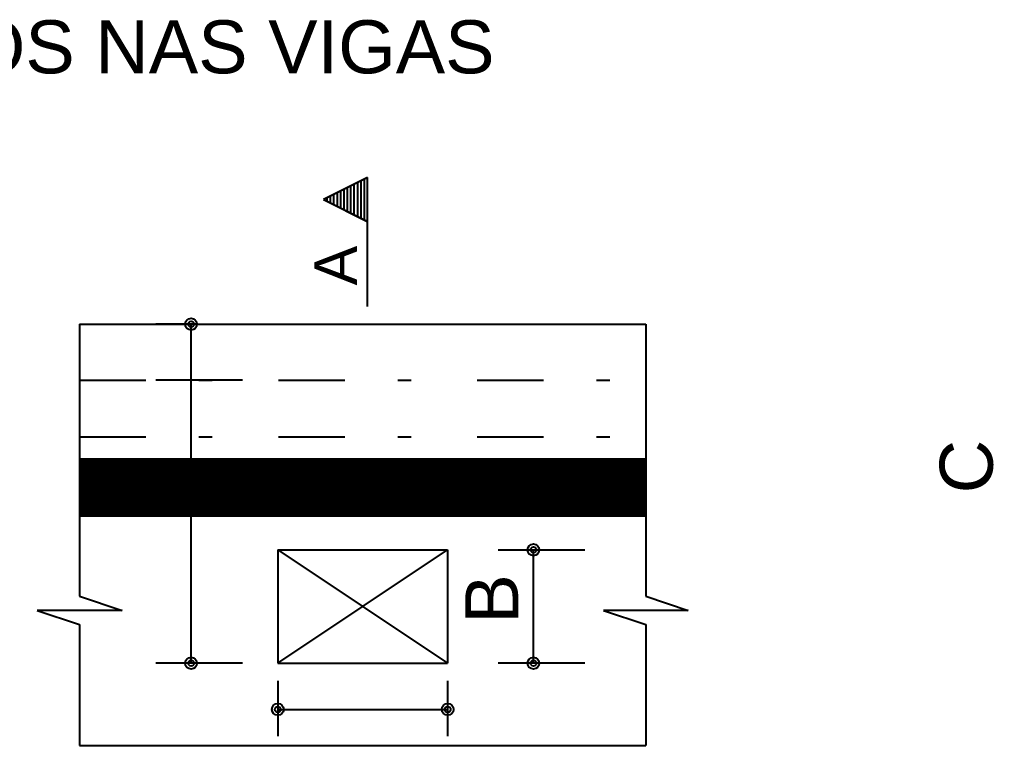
# Model space of a CAD drawing. Extents: x 0 to 119, y 0 to 84.
# Drawn here: x 55.98 to 63.33, y 19.47 to 24.94 of the extents above; entities that cross this region are included whole.
import ezdxf

# ---------------------------------------------------------------- set-up
doc = ezdxf.new("R2010")
doc.units = 0
doc.header["$MEASUREMENT"] = 0
doc.linetypes.add('ESTILO_TQS_0003', pattern=[1.5, 0.5, -0.4, 0.1, -0.5])
for name, color, linetype in [('15', 12, 'CONTINUOUS'), ('29', 9, 'CONTINUOUS'), ('3', 7, 'CONTINUOUS')]:
    doc.layers.add(name, color=color, linetype=linetype)
doc.styles.add('TQS_ARIAL', font='arial.ttf')

msp = doc.modelspace()

# ---------------------------------------------------------------- linework, layer by layer
at = {"layer": '29', "color": 9, "linetype": 'Continuous'}
for p, q in [((56.435278, 21.207218), (56.857693, 21.629633)), ((56.435278, 21.22136), (56.843551, 21.629633)), ((56.435278, 21.235502), (56.829408, 21.629633)), ((56.435278, 21.249644), (56.815266, 21.629633)), ((56.435278, 21.263786), (56.801124, 21.629633)), ((56.435278, 21.277928), (56.786982, 21.629633)), ((56.435278, 21.292071), (56.77284, 21.629633)), ((56.435278, 21.306213), (56.758698, 21.629633)), ((56.435278, 21.320355), (56.744556, 21.629633)), ((56.435278, 21.334497), (56.730414, 21.629633)), ((56.435278, 21.348639), (56.716271, 21.629633)), ((56.435278, 21.362781), (56.702129, 21.629633)), ((56.435278, 21.376923), (56.687987, 21.629633)), ((56.435278, 21.391065), (56.673845, 21.629633)), ((56.435278, 21.405208), (56.659703, 21.629633)), ((56.435278, 21.41935), (56.645561, 21.629633)), ((56.435278, 21.433492), (56.631419, 21.629633)), ((56.435278, 21.447634), (56.617276, 21.629633)), ((56.435278, 21.461776), (56.603134, 21.629633)), ((56.435278, 21.475918), (56.588992, 21.629633)), ((56.435278, 21.49006), (56.57485, 21.629633)), ((56.435278, 21.504203), (56.560708, 21.629633)), ((56.435278, 21.518345), (56.546566, 21.629633)), ((56.435278, 21.532487), (56.532424, 21.629633)), ((56.435278, 21.546629), (56.518282, 21.629633)), ((56.435278, 21.560771), (56.504139, 21.629633)), ((56.435278, 21.574913), (56.489997, 21.629633)), ((56.435278, 21.589055), (56.475855, 21.629633)), ((56.435278, 21.603198), (56.461713, 21.629633)), ((56.435278, 21.61734), (56.447571, 21.629633)), ((56.435278, 21.629633), (56.862053, 21.202536)), ((56.435278, 21.615169), (56.84791, 21.202536)), ((56.444738, 21.202536), (56.871835, 21.629633)), ((56.449098, 21.629633), (56.876195, 21.202536)), ((56.45888, 21.202536), (56.885977, 21.629633)), ((56.46324, 21.629633), (56.890337, 21.202536)), ((56.473022, 21.202536), (56.900119, 21.629633)), ((56.477382, 21.629633), (56.904479, 21.202536)), ((56.487164, 21.202536), (56.914261, 21.629633)), ((56.491524, 21.629633), (56.918621, 21.202536)), ((56.501307, 21.202536), (56.928403, 21.629633)), ((56.505666, 21.629633), (56.932763, 21.202536)), ((56.515449, 21.202536), (56.942546, 21.629633)), ((56.519809, 21.629633), (56.946905, 21.202536)), ((56.529591, 21.202536), (56.956688, 21.629633)), ((56.533951, 21.629633), (56.961047, 21.202536)), ((56.543733, 21.202536), (56.97083, 21.629633)), ((56.548093, 21.629633), (56.97519, 21.202536)), ((56.557875, 21.202536), (56.984972, 21.629633)), ((56.562235, 21.629633), (56.989332, 21.202536)), ((56.572017, 21.202536), (56.999114, 21.629633)), ((56.576377, 21.629633), (57.003474, 21.202536)), ((56.586159, 21.202536), (57.013256, 21.629633)), ((56.590519, 21.629633), (57.017616, 21.202536)), ((56.600302, 21.202536), (57.027398, 21.629633)), ((56.604661, 21.629633), (57.031758, 21.202536)), ((56.614444, 21.202536), (57.041541, 21.629633)), ((56.618803, 21.629633), (57.0459, 21.202536)), ((56.628586, 21.202536), (57.055683, 21.629633)), ((56.632946, 21.629633), (57.060042, 21.202536)), ((56.642728, 21.202536), (57.069825, 21.629633)), ((56.647088, 21.629633), (57.074185, 21.202536)), ((56.65687, 21.202536), (57.083967, 21.629633)), ((56.66123, 21.629633), (57.088327, 21.202536)), ((56.671012, 21.202536), (57.098109, 21.629633)), ((56.675372, 21.629633), (57.102469, 21.202536)), ((56.685154, 21.202536), (57.112251, 21.629633)), ((56.689514, 21.629633), (57.116611, 21.202536)), ((56.699297, 21.202536), (57.126393, 21.629633)), ((56.703656, 21.629633), (57.130753, 21.202536)), ((56.713439, 21.202536), (57.140535, 21.629633)), ((56.717798, 21.629633), (57.144895, 21.202536)), ((56.727581, 21.202536), (57.154678, 21.629633)), ((56.731941, 21.629633), (57.159037, 21.202536)), ((56.741723, 21.202536), (57.16882, 21.629633)), ((56.746083, 21.629633), (57.17318, 21.202536)), ((56.755865, 21.202536), (57.182962, 21.629633)), ((56.760225, 21.629633), (57.187322, 21.202536)), ((56.770007, 21.202536), (57.197104, 21.629633)), ((56.774367, 21.629633), (57.201464, 21.202536)), ((56.784149, 21.202536), (57.211246, 21.629633)), ((56.788509, 21.629633), (57.215606, 21.202536)), ((56.798291, 21.202536), (57.225388, 21.629633)), ((56.802651, 21.629633), (57.229748, 21.202536)), ((56.812434, 21.202536), (57.23953, 21.629633)), ((56.816793, 21.629633), (57.24389, 21.202536)), ((56.826576, 21.202536), (57.253673, 21.629633)), ((56.830936, 21.629633), (57.258032, 21.202536)), ((56.840718, 21.202536), (57.267815, 21.629633)), ((56.845078, 21.629633), (57.272174, 21.202536)), ((56.85486, 21.202536), (57.281957, 21.629633)), ((56.85922, 21.629633), (57.286317, 21.202536)), ((56.869002, 21.202536), (57.296099, 21.629633)), ((56.873362, 21.629633), (57.300459, 21.202536)), ((56.883144, 21.202536), (57.310241, 21.629633)), ((56.887504, 21.629633), (57.314601, 21.202536)), ((56.897286, 21.202536), (57.324383, 21.629633)), ((56.901646, 21.629633), (57.328743, 21.202536)), ((56.911429, 21.202536), (57.338525, 21.629633)), ((56.915788, 21.629633), (57.342885, 21.202536)), ((56.925571, 21.202536), (57.352668, 21.629633)), ((56.92993, 21.629633), (57.357027, 21.202536)), ((56.939713, 21.202536), (57.36681, 21.629633)), ((56.944073, 21.629633), (57.371169, 21.202536)), ((56.953855, 21.202536), (57.380952, 21.629633)), ((56.958215, 21.629633), (57.385312, 21.202536)), ((56.967997, 21.202536), (57.395094, 21.629633)), ((56.972357, 21.629633), (57.399454, 21.202536)), ((56.982139, 21.202536), (57.409236, 21.629633)), ((56.986499, 21.629633), (57.413596, 21.202536)), ((56.996281, 21.202536), (57.423378, 21.629633)), ((57.000641, 21.629633), (57.427738, 21.202536)), ((57.010424, 21.202536), (57.43752, 21.629633)), ((57.014783, 21.629633), (57.44188, 21.202536)), ((57.024566, 21.202536), (57.451662, 21.629633)), ((57.028925, 21.629633), (57.456022, 21.202536)), ((57.038708, 21.202536), (57.465805, 21.629633)), ((57.043068, 21.629633), (57.470164, 21.202536)), ((57.05285, 21.202536), (57.479947, 21.629633)), ((57.05721, 21.629633), (57.484306, 21.202536)), ((57.066992, 21.202536), (57.494089, 21.629633)), ((57.071352, 21.629633), (57.498449, 21.202536)), ((57.081134, 21.202536), (57.508231, 21.629633)), ((57.085494, 21.629633), (57.512591, 21.202536)), ((57.095276, 21.202536), (57.522373, 21.629633)), ((57.099636, 21.629633), (57.526733, 21.202536)), ((57.109418, 21.202536), (57.536515, 21.629633)), ((57.113778, 21.629633), (57.540875, 21.202536)), ((57.123561, 21.202536), (57.550657, 21.629633)), ((57.12792, 21.629633), (57.555017, 21.202536)), ((57.137703, 21.202536), (57.5648, 21.629633)), ((57.142063, 21.629633), (57.569159, 21.202536)), ((57.151845, 21.202536), (57.578942, 21.629633)), ((57.156205, 21.629633), (57.583301, 21.202536)), ((57.165987, 21.202536), (57.593084, 21.629633)), ((57.170347, 21.629633), (57.597444, 21.202536)), ((57.180129, 21.202536), (57.607226, 21.629633)), ((57.184489, 21.629633), (57.611586, 21.202536)), ((57.194271, 21.202536), (57.621368, 21.629633)), ((57.198631, 21.629633), (57.625728, 21.202536)), ((57.208413, 21.202536), (57.63551, 21.629633)), ((57.212773, 21.629633), (57.63987, 21.202536)), ((57.222556, 21.202536), (57.649652, 21.629633)), ((57.226915, 21.629633), (57.654012, 21.202536)), ((57.236698, 21.202536), (57.663794, 21.629633)), ((57.241057, 21.629633), (57.668154, 21.202536)), ((57.25084, 21.202536), (57.677937, 21.629633)), ((57.2552, 21.629633), (57.682296, 21.202536)), ((57.264982, 21.202536), (57.692079, 21.629633)), ((57.269342, 21.629633), (57.696439, 21.202536)), ((57.279124, 21.202536), (57.706221, 21.629633)), ((57.283484, 21.629633), (57.710581, 21.202536)), ((57.293266, 21.202536), (57.720363, 21.629633)), ((57.297626, 21.629633), (57.724723, 21.202536)), ((57.307408, 21.202536), (57.734505, 21.629633)), ((57.311768, 21.629633), (57.738865, 21.202536)), ((57.321551, 21.202536), (57.748647, 21.629633)), ((57.32591, 21.629633), (57.753007, 21.202536)), ((57.335693, 21.202536), (57.762789, 21.629633)), ((57.340052, 21.629633), (57.767149, 21.202536)), ((57.349835, 21.202536), (57.776932, 21.629633)), ((57.354195, 21.629633), (57.781291, 21.202536)), ((57.363977, 21.202536), (57.791074, 21.629633)), ((57.368337, 21.629633), (57.795433, 21.202536)), ((57.378119, 21.202536), (57.805216, 21.629633)), ((57.382479, 21.629633), (57.809576, 21.202536)), ((57.392261, 21.202536), (57.819358, 21.629633)), ((57.396621, 21.629633), (57.823718, 21.202536)), ((57.406403, 21.202536), (57.8335, 21.629633)), ((57.410763, 21.629633), (57.83786, 21.202536)), ((57.420545, 21.202536), (57.847642, 21.629633)), ((57.424905, 21.629633), (57.852002, 21.202536)), ((57.434688, 21.202536), (57.861784, 21.629633)), ((57.439047, 21.629633), (57.866144, 21.202536)), ((57.44883, 21.202536), (57.875927, 21.629633)), ((57.453189, 21.629633), (57.880286, 21.202536)), ((57.462972, 21.202536), (57.890069, 21.629633)), ((57.467332, 21.629633), (57.894428, 21.202536)), ((57.477114, 21.202536), (57.904211, 21.629633)), ((57.481474, 21.629633), (57.908571, 21.202536)), ((57.491256, 21.202536), (57.918353, 21.629633)), ((57.495616, 21.629633), (57.922713, 21.202536)), ((57.505398, 21.202536), (57.932495, 21.629633)), ((57.509758, 21.629633), (57.936855, 21.202536)), ((57.51954, 21.202536), (57.946637, 21.629633)), ((57.5239, 21.629633), (57.950997, 21.202536)), ((57.533683, 21.202536), (57.960779, 21.629633)), ((57.538042, 21.629633), (57.965139, 21.202536)), ((57.547825, 21.202536), (57.974921, 21.629633)), ((57.552184, 21.629633), (57.979281, 21.202536)), ((57.561967, 21.202536), (57.989064, 21.629633)), ((57.566327, 21.629633), (57.993423, 21.202536)), ((57.576109, 21.202536), (58.003206, 21.629633)), ((57.580469, 21.629633), (58.007566, 21.202536)), ((57.590251, 21.202536), (58.017348, 21.629633)), ((57.594611, 21.629633), (58.021708, 21.202536)), ((57.604393, 21.202536), (58.03149, 21.629633)), ((57.608753, 21.629633), (58.03585, 21.202536)), ((57.618535, 21.202536), (58.045632, 21.629633)), ((57.622895, 21.629633), (58.049992, 21.202536)), ((57.632677, 21.202536), (58.059774, 21.629633)), ((57.637037, 21.629633), (58.064134, 21.202536)), ((57.64682, 21.202536), (58.073916, 21.629633)), ((57.651179, 21.629633), (58.078276, 21.202536)), ((57.660962, 21.202536), (58.088059, 21.629633)), ((57.665322, 21.629633), (58.092418, 21.202536)), ((57.675104, 21.202536), (58.102201, 21.629633)), ((57.679464, 21.629633), (58.10656, 21.202536)), ((57.689246, 21.202536), (58.116343, 21.629633)), ((57.693606, 21.629633), (58.120703, 21.202536)), ((57.703388, 21.202536), (58.130485, 21.629633)), ((57.707748, 21.629633), (58.134845, 21.202536)), ((57.71753, 21.202536), (58.144627, 21.629633)), ((57.72189, 21.629633), (58.148987, 21.202536)), ((57.731672, 21.202536), (58.158769, 21.629633)), ((57.736032, 21.629633), (58.163129, 21.202536)), ((57.745815, 21.202536), (58.172911, 21.629633)), ((57.750174, 21.629633), (58.177271, 21.202536)), ((57.759957, 21.202536), (58.187054, 21.629633)), ((57.764316, 21.629633), (58.191413, 21.202536)), ((57.774099, 21.202536), (58.201196, 21.629633)), ((57.778459, 21.629633), (58.205555, 21.202536)), ((57.788241, 21.202536), (58.215338, 21.629633)), ((57.792601, 21.629633), (58.219698, 21.202536)), ((57.802383, 21.202536), (58.22948, 21.629633)), ((57.806743, 21.629633), (58.23384, 21.202536)), ((57.816525, 21.202536), (58.243622, 21.629633)), ((57.820885, 21.629633), (58.247982, 21.202536)), ((57.830667, 21.202536), (58.257764, 21.629633)), ((57.835027, 21.629633), (58.262124, 21.202536)), ((57.84481, 21.202536), (58.271906, 21.629633)), ((57.849169, 21.629633), (58.276266, 21.202536)), ((57.858952, 21.202536), (58.286048, 21.629633)), ((57.863311, 21.629633), (58.290408, 21.202536)), ((57.873094, 21.202536), (58.300191, 21.629633)), ((57.877454, 21.629633), (58.30455, 21.202536)), ((57.887236, 21.202536), (58.314333, 21.629633)), ((57.891596, 21.629633), (58.318692, 21.202536)), ((57.901378, 21.202536), (58.328475, 21.629633)), ((57.905738, 21.629633), (58.332835, 21.202536)), ((57.91552, 21.202536), (58.342617, 21.629633)), ((57.91988, 21.629633), (58.346977, 21.202536)), ((57.929662, 21.202536), (58.356759, 21.629633)), ((57.934022, 21.629633), (58.361119, 21.202536)), ((57.943804, 21.202536), (58.370901, 21.629633)), ((57.948164, 21.629633), (58.375261, 21.202536)), ((57.957947, 21.202536), (58.385043, 21.629633)), ((57.962306, 21.629633), (58.389403, 21.202536)), ((57.972089, 21.202536), (58.399186, 21.629633)), ((57.976449, 21.629633), (58.403545, 21.202536)), ((57.986231, 21.202536), (58.413328, 21.629633)), ((57.990591, 21.629633), (58.417687, 21.202536)), ((58.000373, 21.202536), (58.42747, 21.629633)), ((58.004733, 21.629633), (58.43183, 21.202536)), ((58.014515, 21.202536), (58.441612, 21.629633)), ((58.018875, 21.629633), (58.445972, 21.202536)), ((58.028657, 21.202536), (58.455754, 21.629633)), ((58.033017, 21.629633), (58.460114, 21.202536)), ((58.042799, 21.202536), (58.469896, 21.629633)), ((58.047159, 21.629633), (58.474256, 21.202536)), ((58.056942, 21.202536), (58.484038, 21.629633)), ((58.061301, 21.629633), (58.488398, 21.202536)), ((58.071084, 21.202536), (58.49818, 21.629633)), ((58.075443, 21.629633), (58.50254, 21.202536)), ((58.085226, 21.202536), (58.512323, 21.629633)), ((58.089586, 21.629633), (58.516682, 21.202536)), ((58.099368, 21.202536), (58.526465, 21.629633)), ((58.103728, 21.629633), (58.530825, 21.202536)), ((58.11351, 21.202536), (58.540607, 21.629633)), ((58.11787, 21.629633), (58.544967, 21.202536)), ((58.127652, 21.202536), (58.554749, 21.629633)), ((58.132012, 21.629633), (58.559109, 21.202536)), ((58.141794, 21.202536), (58.568891, 21.629633)), ((58.146154, 21.629633), (58.573251, 21.202536)), ((58.155937, 21.202536), (58.583033, 21.629633)), ((58.160296, 21.629633), (58.587393, 21.202536)), ((58.170079, 21.202536), (58.597175, 21.629633)), ((58.174438, 21.629633), (58.601535, 21.202536)), ((58.184221, 21.202536), (58.611318, 21.629633)), ((58.188581, 21.629633), (58.615677, 21.202536)), ((58.198363, 21.202536), (58.62546, 21.629633)), ((58.202723, 21.629633), (58.629819, 21.202536)), ((58.212505, 21.202536), (58.639602, 21.629633)), ((58.216865, 21.629633), (58.643962, 21.202536)), ((58.226647, 21.202536), (58.653744, 21.629633)), ((58.231007, 21.629633), (58.658104, 21.202536)), ((58.240789, 21.202536), (58.667886, 21.629633)), ((58.245149, 21.629633), (58.672246, 21.202536)), ((58.254931, 21.202536), (58.682028, 21.629633)), ((58.259291, 21.629633), (58.686388, 21.202536)), ((58.269074, 21.202536), (58.69617, 21.629633)), ((58.273433, 21.629633), (58.70053, 21.202536)), ((58.283216, 21.202536), (58.710313, 21.629633)), ((58.287575, 21.629633), (58.714672, 21.202536)), ((58.297358, 21.202536), (58.724455, 21.629633)), ((58.301718, 21.629633), (58.728814, 21.202536)), ((58.3115, 21.202536), (58.738597, 21.629633)), ((58.31586, 21.629633), (58.742957, 21.202536)), ((58.325642, 21.202536), (58.752739, 21.629633)), ((58.330002, 21.629633), (58.757099, 21.202536)), ((58.339784, 21.202536), (58.766881, 21.629633)), ((58.344144, 21.629633), (58.771241, 21.202536)), ((58.353926, 21.202536), (58.781023, 21.629633)), ((58.358286, 21.629633), (58.785383, 21.202536)), ((58.368069, 21.202536), (58.795165, 21.629633)), ((58.372428, 21.629633), (58.799525, 21.202536)), ((58.382211, 21.202536), (58.809307, 21.629633)), ((58.38657, 21.629633), (58.813667, 21.202536)), ((58.396353, 21.202536), (58.82345, 21.629633)), ((58.400713, 21.629633), (58.827809, 21.202536)), ((58.410495, 21.202536), (58.837592, 21.629633)), ((58.414855, 21.629633), (58.841952, 21.202536)), ((58.424637, 21.202536), (58.851734, 21.629633)), ((58.428997, 21.629633), (58.856094, 21.202536)), ((58.438779, 21.202536), (58.865876, 21.629633)), ((58.443139, 21.629633), (58.870236, 21.202536)), ((58.452921, 21.202536), (58.880018, 21.629633)), ((58.457281, 21.629633), (58.884378, 21.202536)), ((58.467063, 21.202536), (58.89416, 21.629633)), ((58.471423, 21.629633), (58.89852, 21.202536)), ((58.481206, 21.202536), (58.908302, 21.629633)), ((58.485565, 21.629633), (58.912662, 21.202536)), ((58.495348, 21.202536), (58.922445, 21.629633)), ((58.499708, 21.629633), (58.926804, 21.202536)), ((58.50949, 21.202536), (58.936587, 21.629633)), ((58.51385, 21.629633), (58.940946, 21.202536)), ((58.523632, 21.202536), (58.950729, 21.629633)), ((58.527992, 21.629633), (58.955089, 21.202536)), ((58.537774, 21.202536), (58.964871, 21.629633)), ((58.542134, 21.629633), (58.969231, 21.202536)), ((58.551916, 21.202536), (58.979013, 21.629633)), ((58.556276, 21.629633), (58.983373, 21.202536)), ((58.566058, 21.202536), (58.993155, 21.629633)), ((58.570418, 21.629633), (58.997515, 21.202536)), ((58.580201, 21.202536), (59.007297, 21.629633)), ((58.58456, 21.629633), (59.011657, 21.202536)), ((58.594343, 21.202536), (59.02144, 21.629633)), ((58.598702, 21.629633), (59.025799, 21.202536)), ((58.608485, 21.202536), (59.035582, 21.629633)), ((58.612845, 21.629633), (59.039941, 21.202536)), ((58.622627, 21.202536), (59.049724, 21.629633)), ((58.626987, 21.629633), (59.054084, 21.202536)), ((58.636769, 21.202536), (59.063866, 21.629633)), ((58.641129, 21.629633), (59.068226, 21.202536)), ((58.650911, 21.202536), (59.078008, 21.629633)), ((58.655271, 21.629633), (59.082368, 21.202536)), ((58.665053, 21.202536), (59.09215, 21.629633)), ((58.669413, 21.629633), (59.09651, 21.202536)), ((58.679196, 21.202536), (59.106292, 21.629633)), ((58.683555, 21.629633), (59.110652, 21.202536)), ((58.693338, 21.202536), (59.120434, 21.629633)), ((58.697697, 21.629633), (59.124794, 21.202536)), ((58.70748, 21.202536), (59.134577, 21.629633)), ((58.71184, 21.629633), (59.138936, 21.202536)), ((58.721622, 21.202536), (59.148719, 21.629633)), ((58.725982, 21.629633), (59.153078, 21.202536)), ((58.735764, 21.202536), (59.162861, 21.629633)), ((58.740124, 21.629633), (59.167221, 21.202536)), ((58.749906, 21.202536), (59.177003, 21.629633)), ((58.754266, 21.629633), (59.181363, 21.202536)), ((58.764048, 21.202536), (59.191145, 21.629633)), ((58.768408, 21.629633), (59.195505, 21.202536)), ((58.77819, 21.202536), (59.205287, 21.629633)), ((58.78255, 21.629633), (59.209647, 21.202536)), ((58.792333, 21.202536), (59.219429, 21.629633)), ((58.796692, 21.629633), (59.223789, 21.202536)), ((58.806475, 21.202536), (59.233572, 21.629633)), ((58.810835, 21.629633), (59.237931, 21.202536)), ((58.820617, 21.202536), (59.247714, 21.629633)), ((58.824977, 21.629633), (59.252073, 21.202536)), ((58.834759, 21.202536), (59.261856, 21.629633)), ((58.839119, 21.629633), (59.266216, 21.202536)), ((58.848901, 21.202536), (59.275998, 21.629633)), ((58.853261, 21.629633), (59.280358, 21.202536)), ((58.863043, 21.202536), (59.29014, 21.629633)), ((58.867403, 21.629633), (59.2945, 21.202536)), ((58.877185, 21.202536), (59.304282, 21.629633)), ((58.881545, 21.629633), (59.308642, 21.202536)), ((58.891328, 21.202536), (59.318424, 21.629633)), ((58.895687, 21.629633), (59.322784, 21.202536)), ((58.90547, 21.202536), (59.332566, 21.629633)), ((58.909829, 21.629633), (59.336926, 21.202536)), ((58.919612, 21.202536), (59.346709, 21.629633)), ((58.923972, 21.629633), (59.351068, 21.202536)), ((58.933754, 21.202536), (59.360851, 21.629633)), ((58.938114, 21.629633), (59.365211, 21.202536)), ((58.947896, 21.202536), (59.374993, 21.629633)), ((58.952256, 21.629633), (59.379353, 21.202536)), ((58.962038, 21.202536), (59.389135, 21.629633)), ((58.966398, 21.629633), (59.393495, 21.202536)), ((58.97618, 21.202536), (59.403277, 21.629633)), ((58.98054, 21.629633), (59.407637, 21.202536)), ((58.990323, 21.202536), (59.417419, 21.629633)), ((58.994682, 21.629633), (59.421779, 21.202536)), ((59.004465, 21.202536), (59.431561, 21.629633)), ((59.008824, 21.629633), (59.435921, 21.202536)), ((59.018607, 21.202536), (59.445704, 21.629633)), ((59.022967, 21.629633), (59.450063, 21.202536)), ((59.032749, 21.202536), (59.459846, 21.629633)), ((59.037109, 21.629633), (59.464205, 21.202536)), ((59.046891, 21.202536), (59.473988, 21.629633)), ((59.051251, 21.629633), (59.478348, 21.202536)), ((59.061033, 21.202536), (59.48813, 21.629633)), ((59.065393, 21.629633), (59.49249, 21.202536)), ((59.075175, 21.202536), (59.502272, 21.629633)), ((59.079535, 21.629633), (59.506632, 21.202536)), ((59.089317, 21.202536), (59.516414, 21.629633)), ((59.093677, 21.629633), (59.520774, 21.202536)), ((59.10346, 21.202536), (59.530556, 21.629633)), ((59.107819, 21.629633), (59.534916, 21.202536)), ((59.117602, 21.202536), (59.544699, 21.629633)), ((59.121961, 21.629633), (59.549058, 21.202536)), ((59.131744, 21.202536), (59.558841, 21.629633)), ((59.136104, 21.629633), (59.5632, 21.202536)), ((59.145886, 21.202536), (59.572983, 21.629633)), ((59.150246, 21.629633), (59.577343, 21.202536)), ((59.160028, 21.202536), (59.587125, 21.629633)), ((59.164388, 21.629633), (59.591485, 21.202536)), ((59.17417, 21.202536), (59.601267, 21.629633)), ((59.17853, 21.629633), (59.605627, 21.202536)), ((59.188312, 21.202536), (59.615409, 21.629633)), ((59.192672, 21.629633), (59.619769, 21.202536)), ((59.202455, 21.202536), (59.629551, 21.629633)), ((59.206814, 21.629633), (59.633911, 21.202536)), ((59.216597, 21.202536), (59.643693, 21.629633)), ((59.220956, 21.629633), (59.648053, 21.202536)), ((59.230739, 21.202536), (59.657836, 21.629633)), ((59.235099, 21.629633), (59.662195, 21.202536)), ((59.244881, 21.202536), (59.671978, 21.629633)), ((59.249241, 21.629633), (59.676338, 21.202536)), ((59.259023, 21.202536), (59.68612, 21.629633)), ((59.263383, 21.629633), (59.69048, 21.202536)), ((59.273165, 21.202536), (59.700262, 21.629633)), ((59.277525, 21.629633), (59.704622, 21.202536)), ((59.287307, 21.202536), (59.714404, 21.629633)), ((59.291667, 21.629633), (59.718764, 21.202536)), ((59.301449, 21.202536), (59.728546, 21.629633)), ((59.305809, 21.629633), (59.732906, 21.202536)), ((59.315592, 21.202536), (59.742688, 21.629633)), ((59.319951, 21.629633), (59.747048, 21.202536)), ((59.329734, 21.202536), (59.756831, 21.629633)), ((59.334094, 21.629633), (59.76119, 21.202536)), ((59.343876, 21.202536), (59.770973, 21.629633)), ((59.348236, 21.629633), (59.775332, 21.202536)), ((59.358018, 21.202536), (59.785115, 21.629633)), ((59.362378, 21.629633), (59.789475, 21.202536)), ((59.37216, 21.202536), (59.799257, 21.629633)), ((59.37652, 21.629633), (59.803617, 21.202536)), ((59.386302, 21.202536), (59.813399, 21.629633)), ((59.390662, 21.629633), (59.817759, 21.202536)), ((59.400444, 21.202536), (59.827541, 21.629633)), ((59.404804, 21.629633), (59.831901, 21.202536)), ((59.414587, 21.202536), (59.841683, 21.629633)), ((59.418946, 21.629633), (59.846043, 21.202536)), ((59.428729, 21.202536), (59.855826, 21.629633)), ((59.433088, 21.629633), (59.860185, 21.202536)), ((59.442871, 21.202536), (59.869968, 21.629633)), ((59.447231, 21.629633), (59.874327, 21.202536)), ((59.457013, 21.202536), (59.88411, 21.629633)), ((59.461373, 21.629633), (59.88847, 21.202536)), ((59.471155, 21.202536), (59.898252, 21.629633)), ((59.475515, 21.629633), (59.902612, 21.202536)), ((59.485297, 21.202536), (59.912394, 21.629633)), ((59.489657, 21.629633), (59.916754, 21.202536)), ((59.499439, 21.202536), (59.926536, 21.629633)), ((59.503799, 21.629633), (59.930896, 21.202536)), ((59.513582, 21.202536), (59.940678, 21.629633)), ((59.517941, 21.629633), (59.945038, 21.202536)), ((59.527724, 21.202536), (59.95482, 21.629633)), ((59.532083, 21.629633), (59.95918, 21.202536)), ((59.541866, 21.202536), (59.968963, 21.629633)), ((59.546226, 21.629633), (59.973322, 21.202536)), ((59.556008, 21.202536), (59.983105, 21.629633)), ((59.560368, 21.629633), (59.987464, 21.202536)), ((59.57015, 21.202536), (59.997247, 21.629633)), ((59.57451, 21.629633), (60.001607, 21.202536)), ((59.584292, 21.202536), (60.011389, 21.629633)), ((59.588652, 21.629633), (60.015749, 21.202536)), ((59.598434, 21.202536), (60.025531, 21.629633)), ((59.602794, 21.629633), (60.029891, 21.202536)), ((59.612576, 21.202536), (60.039673, 21.629633)), ((59.616936, 21.629633), (60.044033, 21.202536)), ((59.626719, 21.202536), (60.053815, 21.629633)), ((59.631078, 21.629633), (60.058175, 21.202536)), ((59.640861, 21.202536), (60.067958, 21.629633)), ((59.645221, 21.629633), (60.072317, 21.202536)), ((59.655003, 21.202536), (60.0821, 21.629633)), ((59.659363, 21.629633), (60.086459, 21.202536)), ((59.669145, 21.202536), (60.096242, 21.629633)), ((59.673505, 21.629633), (60.100602, 21.202536)), ((59.683287, 21.202536), (60.110384, 21.629633)), ((59.687647, 21.629633), (60.114744, 21.202536)), ((59.697429, 21.202536), (60.124526, 21.629633)), ((59.701789, 21.629633), (60.128886, 21.202536)), ((59.711571, 21.202536), (60.138668, 21.629633)), ((59.715931, 21.629633), (60.143028, 21.202536)), ((59.725714, 21.202536), (60.15281, 21.629633)), ((59.730073, 21.629633), (60.15717, 21.202536)), ((59.739856, 21.202536), (60.166952, 21.629633)), ((59.744215, 21.629633), (60.171312, 21.202536)), ((59.753998, 21.202536), (60.181095, 21.629633)), ((59.758358, 21.629633), (60.185454, 21.202536)), ((59.76814, 21.202536), (60.195237, 21.629633)), ((59.7725, 21.629633), (60.199597, 21.202536)), ((59.782282, 21.202536), (60.209379, 21.629633)), ((59.786642, 21.629633), (60.213739, 21.202536)), ((59.796424, 21.202536), (60.223521, 21.629633)), ((59.800784, 21.629633), (60.227881, 21.202536)), ((59.810566, 21.202536), (60.237663, 21.629633)), ((59.814926, 21.629633), (60.242023, 21.202536)), ((59.824709, 21.202536), (60.251805, 21.629633)), ((59.829068, 21.629633), (60.256165, 21.202536)), ((59.838851, 21.202536), (60.265947, 21.629633)), ((59.84321, 21.629633), (60.270307, 21.202536)), ((59.852993, 21.202536), (60.28009, 21.629633)), ((59.857353, 21.629633), (60.284449, 21.202536)), ((59.867135, 21.202536), (60.294232, 21.629633)), ((59.871495, 21.629633), (60.298591, 21.202536)), ((59.881277, 21.202536), (60.308374, 21.629633)), ((59.885637, 21.629633), (60.312734, 21.202536)), ((59.895419, 21.202536), (60.322516, 21.629633)), ((59.899779, 21.629633), (60.326876, 21.202536)), ((59.909561, 21.202536), (60.336658, 21.629633)), ((59.913921, 21.629633), (60.341018, 21.202536)), ((59.923703, 21.202536), (60.3508, 21.629633)), ((59.928063, 21.629633), (60.35516, 21.202536)), ((59.937846, 21.202536), (60.364942, 21.629633)), ((59.942205, 21.629633), (60.369302, 21.202536)), ((59.951988, 21.202536), (60.379085, 21.629633)), ((59.956347, 21.629633), (60.383444, 21.202536)), ((59.96613, 21.202536), (60.393227, 21.629633)), ((59.97049, 21.629633), (60.397586, 21.202536)), ((59.980272, 21.202536), (60.407369, 21.629633)), ((59.984632, 21.629633), (60.411729, 21.202536)), ((59.994414, 21.202536), (60.421511, 21.629633)), ((59.998774, 21.629633), (60.425871, 21.202536)), ((60.008556, 21.202536), (60.435653, 21.629633)), ((60.012916, 21.629633), (60.440013, 21.202536)), ((60.022698, 21.202536), (60.449795, 21.629633)), ((60.027058, 21.629633), (60.454155, 21.202536)), ((60.036841, 21.202536), (60.463937, 21.629633)), ((60.0412, 21.629633), (60.468297, 21.202536)), ((60.050983, 21.202536), (60.478079, 21.629633)), ((60.055342, 21.629633), (60.482439, 21.202536)), ((60.065125, 21.202536), (60.492222, 21.629633)), ((60.069485, 21.629633), (60.496581, 21.202536)), ((60.079267, 21.202536), (60.506364, 21.629633)), ((60.083627, 21.629633), (60.510724, 21.202536)), ((60.093409, 21.202536), (60.520506, 21.629633)), ((60.097769, 21.629633), (60.524866, 21.202536)), ((60.107551, 21.202536), (60.534648, 21.629633)), ((60.111911, 21.629633), (60.539008, 21.202536)), ((60.121693, 21.202536), (60.54879, 21.629633)), ((60.126053, 21.629633), (60.55315, 21.202536)), ((60.135835, 21.202536), (60.562932, 21.629633)), ((60.140195, 21.629633), (60.567292, 21.202536)), ((60.149978, 21.202536), (60.577074, 21.629633)), ((60.154337, 21.629633), (60.581434, 21.202536)), ((60.16412, 21.202536), (60.591217, 21.629633)), ((60.16848, 21.629633), (60.595576, 21.202536)), ((60.178262, 21.202536), (60.605359, 21.629633)), ((60.182622, 21.629633), (60.609718, 21.202536)), ((60.192404, 21.202536), (60.619501, 21.629633)), ((60.196764, 21.629633), (60.623861, 21.202536)), ((60.206546, 21.202536), (60.633643, 21.629633)), ((60.210906, 21.629633), (60.638003, 21.202536)), ((60.220688, 21.202536), (60.647785, 21.629633)), ((60.225048, 21.629633), (60.652145, 21.202536)), ((60.23483, 21.202536), (60.661927, 21.629633)), ((60.23919, 21.629633), (60.666287, 21.202536)), ((60.248973, 21.202536), (60.676069, 21.629633)), ((60.253332, 21.629633), (60.680429, 21.202536)), ((60.263115, 21.202536), (60.690212, 21.629633)), ((60.267474, 21.629633), (60.694571, 21.202536)), ((60.277257, 21.202536), (60.704354, 21.629633)), ((60.281617, 21.629633), (60.706246, 21.205004)), ((60.291399, 21.202536), (60.706246, 21.617383)), ((60.295759, 21.629633), (60.706246, 21.219146)), ((60.305541, 21.202536), (60.706246, 21.603241)), ((60.309901, 21.629633), (60.706246, 21.233288)), ((60.324043, 21.629633), (60.706246, 21.24743)), ((60.338185, 21.629633), (60.706246, 21.261573)), ((60.352327, 21.629633), (60.706246, 21.275715)), ((60.366469, 21.629633), (60.706246, 21.289857)), ((60.380612, 21.629633), (60.706246, 21.303999)), ((60.394754, 21.629633), (60.706246, 21.318141)), ((60.408896, 21.629633), (60.706246, 21.332283)), ((60.423038, 21.629633), (60.706246, 21.346425)), ((60.43718, 21.629633), (60.706246, 21.360567)), ((60.451322, 21.629633), (60.706246, 21.37471)), ((60.465464, 21.629633), (60.706246, 21.388852)), ((60.479607, 21.629633), (60.706246, 21.402994)), ((60.493749, 21.629633), (60.706246, 21.417136)), ((60.507891, 21.629633), (60.706246, 21.431278)), ((60.522033, 21.629633), (60.706246, 21.44542)), ((60.536175, 21.629633), (60.706246, 21.459562)), ((60.550317, 21.629633), (60.706246, 21.473705)), ((60.564459, 21.629633), (60.706246, 21.487847)), ((60.578601, 21.629633), (60.706246, 21.501989)), ((60.592744, 21.629633), (60.706246, 21.516131)), ((60.606886, 21.629633), (60.706246, 21.530273)), ((60.621028, 21.629633), (60.706246, 21.544415)), ((60.63517, 21.629633), (60.706246, 21.558557)), ((60.649312, 21.629633), (60.706246, 21.5727)), ((60.663454, 21.629633), (60.706246, 21.586842)), ((60.677596, 21.629633), (60.706246, 21.600984)), ((60.691739, 21.629633), (60.706246, 21.615126)), ((56.435278, 21.601027), (56.833768, 21.202536)), ((56.435278, 21.586885), (56.819626, 21.202536)), ((56.435278, 21.572743), (56.805484, 21.202536)), ((56.435278, 21.5586), (56.791342, 21.202536)), ((56.435278, 21.544458), (56.7772, 21.202536)), ((56.435278, 21.530316), (56.763058, 21.202536)), ((60.319683, 21.202536), (60.706246, 21.589098)), ((60.333825, 21.202536), (60.706246, 21.574956)), ((60.347968, 21.202536), (60.706246, 21.560814)), ((60.36211, 21.202536), (60.706246, 21.546672)), ((60.376252, 21.202536), (60.706246, 21.53253)), ((56.435278, 21.516174), (56.748915, 21.202536)), ((56.435278, 21.502032), (56.734773, 21.202536)), ((56.435278, 21.48789), (56.720631, 21.202536)), ((56.435278, 21.473748), (56.706489, 21.202536)), ((56.435278, 21.459605), (56.692347, 21.202536)), ((60.390394, 21.202536), (60.706246, 21.518388)), ((60.404536, 21.202536), (60.706246, 21.504246)), ((60.418678, 21.202536), (60.706246, 21.490103)), ((60.43282, 21.202536), (60.706246, 21.475961)), ((60.446962, 21.202536), (60.706246, 21.461819)), ((56.435278, 21.445463), (56.678205, 21.202536)), ((56.435278, 21.431321), (56.664063, 21.202536)), ((56.435278, 21.417179), (56.64992, 21.202536)), ((56.435278, 21.403037), (56.635778, 21.202536)), ((56.435278, 21.388895), (56.621636, 21.202536)), ((60.461105, 21.202536), (60.706246, 21.447677)), ((60.475247, 21.202536), (60.706246, 21.433535)), ((60.489389, 21.202536), (60.706246, 21.419393)), ((60.503531, 21.202536), (60.706246, 21.405251)), ((60.517673, 21.202536), (60.706246, 21.391109)), ((56.435278, 21.374753), (56.607494, 21.202536)), ((56.435278, 21.360611), (56.593352, 21.202536)), ((56.435278, 21.346468), (56.57921, 21.202536)), ((56.435278, 21.332326), (56.565068, 21.202536)), ((56.435278, 21.318184), (56.550926, 21.202536)), ((60.531815, 21.202536), (60.706246, 21.376966)), ((60.545957, 21.202536), (60.706246, 21.362824)), ((60.5601, 21.202536), (60.706246, 21.348682)), ((60.574242, 21.202536), (60.706246, 21.33454)), ((60.588384, 21.202536), (60.706246, 21.320398)), ((56.435278, 21.304042), (56.536783, 21.202536)), ((56.435278, 21.2899), (56.522641, 21.202536)), ((56.435278, 21.275758), (56.508499, 21.202536)), ((56.435278, 21.261616), (56.494357, 21.202536)), ((56.435278, 21.247473), (56.480215, 21.202536)), ((60.602526, 21.202536), (60.706246, 21.306256)), ((60.616668, 21.202536), (60.706246, 21.292114)), ((60.63081, 21.202536), (60.706246, 21.277971)), ((60.644952, 21.202536), (60.706246, 21.263829)), ((60.659095, 21.202536), (60.706246, 21.249687)), ((60.673237, 21.202536), (60.706246, 21.235545)), ((56.435278, 21.233331), (56.466073, 21.202536)), ((56.435278, 21.219189), (56.451931, 21.202536)), ((56.435278, 21.205047), (56.437788, 21.202536)), ((60.687379, 21.202536), (60.706246, 21.221403)), ((60.701521, 21.202536), (60.706246, 21.207261))]:
    msp.add_line(p, q, dxfattribs=at)
msp.add_lwpolyline([(56.435278, 21.202536), (60.706246, 21.202536), (60.706246, 21.629633), (56.435278, 21.629633), (56.435278, 21.202536)], dxfattribs=at)
at = {"layer": '3', "color": 7, "linetype": 'Continuous'}
for p, q in [((58.606915, 23.75421), (58.274715, 23.58811)), ((58.605523, 23.751951), (58.277839, 23.58811)), ((58.581362, 23.741433), (58.581362, 23.434786)), ((58.605522, 23.751951), (58.605522, 22.780466)), ((58.606915, 22.780466), (58.606915, 23.75421)), ((58.428038, 23.664771), (58.428038, 23.511448)), ((58.453592, 23.677548), (58.453592, 23.498671)), ((58.479146, 23.690325), (58.479146, 23.485895)), ((58.5047, 23.703102), (58.5047, 23.473117)), ((58.530253, 23.71588), (58.530253, 23.460341)), ((58.555808, 23.728656), (58.555808, 23.447564)), ((58.274715, 23.58811), (58.605523, 23.422706)), ((58.27784, 23.58811), (58.605522, 23.424268)), ((58.300268, 23.600887), (58.300268, 23.572715)), ((58.325822, 23.613664), (58.325822, 23.562556)), ((58.351377, 23.62644), (58.351377, 23.549778)), ((58.37693, 23.639218), (58.37693, 23.537002)), ((58.402484, 23.651994), (58.402484, 23.524225)), ((56.435278, 22.647825), (60.706246, 22.647825)), ((56.435278, 22.647825), (56.435278, 20.597768)), ((57.313012, 22.647825), (57.009064, 22.647825)), ((57.275999, 22.225455), (57.275999, 22.647825)), ((60.706246, 22.647789), (60.706246, 20.597768)), ((57.663181, 22.225455), (57.009064, 22.225455)), ((57.275999, 20.092852), (57.275999, 22.225455)), ((60.706246, 21.629633), (56.435278, 21.629633)), ((60.706246, 21.202536), (56.435278, 21.202536)), ((57.930116, 20.947046), (59.211407, 20.947046)), ((57.930116, 20.947046), (57.930116, 20.092852)), ((57.930116, 20.092852), (59.211407, 20.947046)), ((57.930116, 20.947046), (59.211407, 20.092852)), ((59.211407, 20.947046), (59.211407, 20.092852)), ((59.5916, 20.947046), (60.245717, 20.947046)), ((59.858536, 20.092852), (59.858536, 20.947046)), ((56.435278, 20.597768), (56.7556, 20.490994)), ((60.706246, 20.597768), (61.026568, 20.490994)), ((56.7556, 20.490994), (56.114955, 20.490994)), ((56.114955, 20.490994), (56.435278, 20.384219)), ((61.026568, 20.490994), (60.385923, 20.490994)), ((60.385923, 20.490994), (60.706246, 20.384219)), ((56.435278, 20.384219), (56.435278, 19.472533)), ((60.706246, 20.384219), (60.706246, 19.472533)), ((57.663181, 20.092852), (57.009064, 20.092852)), ((57.930116, 20.092852), (59.211407, 20.092852)), ((60.245717, 20.092852), (59.5916, 20.092852)), ((57.930116, 19.95998), (57.930116, 19.543412)), ((59.211407, 19.95998), (59.211407, 19.543412)), ((57.930116, 19.744641), (59.211407, 19.744641)), ((56.435278, 19.472533), (60.706246, 19.472533))]:
    msp.add_line(p, q, dxfattribs=at)
at = {"layer": '3', "color": 7, "linetype": 'ESTILO_TQS_0003'}
for p, q in [((56.435278, 22.225455), (60.706246, 22.225455)), ((56.435278, 21.798359), (60.706246, 21.798359))]:
    msp.add_line(p, q, dxfattribs=at)
at = {"layer": '3', "color": 7, "linetype": 'Continuous'}
for centre, radius in [((57.275999, 22.647825), 0.044445), ((57.275999, 22.647825), 0.022155), ((59.858536, 20.947046), 0.044445), ((59.858536, 20.947046), 0.022155), ((57.275999, 20.092852), 0.044445), ((59.858536, 20.092852), 0.044445), ((57.275999, 20.092852), 0.022155), ((59.858536, 20.092852), 0.022155), ((57.930116, 19.744641), 0.044445), ((57.930116, 19.744641), 0.022155), ((59.211407, 19.744641), 0.044445), ((59.211407, 19.744641), 0.022155)]:
    msp.add_circle(centre, radius, dxfattribs=at)

# ---------------------------------------------------------------- texts
at = {"layer": '15', "color": 12, "linetype": 'Continuous', "style": 'TQS_ARIAL'}
msp.add_text('DETALHE PARA FUROS NAS VIGAS', height=0.4, dxfattribs=at).set_placement((50.033676, 24.53871))
at = {"layer": '3', "color": 7, "linetype": 'Continuous', "style": 'TQS_ARIAL'}
for s, height, p in [('A', 0.320323, (58.526834, 22.940627)), ('C', 0.4, (63.323578, 21.372955)), ('C', 0.4, (57.120675, 21.223566)), ('B', 0.4, (59.74441, 20.391137))]:
    msp.add_text(s, height=height, rotation=90, dxfattribs=at).set_placement(p)

doc.saveas('drawing.dxf')
